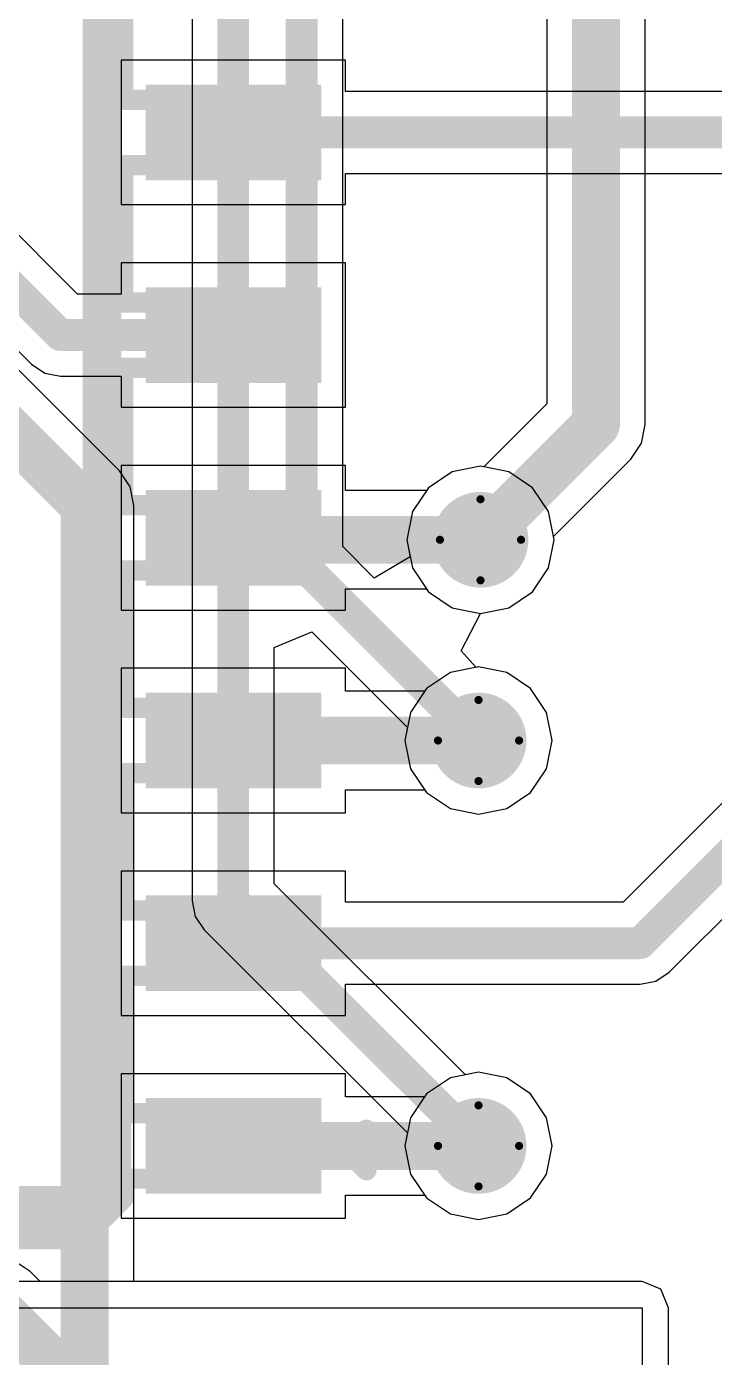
# Model space of a CAD drawing. Header units: millimetres. Extents: x -16 to 330, y -45 to 150.
# Drawn here: x 83.1 to 87.41, y 20.24 to 28.58 of the extents above; entities that cross this region are included whole.
import ezdxf

# ---------------------------------------------------------------- set-up
doc = ezdxf.new("R2010")
doc.units = ezdxf.units.MM
for name, color, linetype in [('BottomLayer', 5, 'Continuous'), ('BottomSolder', 6, 'Continuous'), ('DrillDrawing', 1, 'Continuous'), ('Mechanical13', 56, 'Continuous'), ('MidLayer1', 16, 'Continuous'), ('MidLayer2', 76, 'Continuous'), ('TopLayer', 1, 'Continuous'), ('TopOverlay', 2, 'Continuous'), ('TopPaste', 8, 'Continuous'), ('TopSolder', 216, 'Continuous'), ('ViaHoleLayer', 16, 'Continuous')]:
    doc.layers.add(name, color=color, linetype=linetype)

# ---------------------------------------------------------------- blocks, each defined once
blk = doc.blocks.new('SOP_16_150____67')
at = {"layer": 'TopLayer'}
for points in [[(-3.425, 4.745), (-2.325, 4.745), (-2.325, 4.145), (-3.425, 4.145)], [(-3.425, 3.475), (-2.325, 3.475), (-2.325, 2.875), (-3.425, 2.875)], [(-3.425, 2.205), (-2.325, 2.205), (-2.325, 1.605), (-3.425, 1.605)], [(-3.425, 0.935), (-2.325, 0.935), (-2.325, 0.335), (-3.425, 0.335)], [(-3.425, -0.335), (-2.325, -0.335), (-2.325, -0.935), (-3.425, -0.935)], [(-3.425, -1.605), (-2.325, -1.605), (-2.325, -2.205), (-3.425, -2.205)]]:
    blk.add_hatch(color=1, dxfattribs=at).paths.add_polyline_path(points)
at = {"layer": 'TopOverlay'}
blk.add_hatch(color=2, dxfattribs=at).paths.add_polyline_path([(-2.2352, 4.064), (-1.9558, 4.064), (-1.9558, 4.7244), (-2.2352, 4.7244)])
at = {"layer": 'TopPaste'}
for points in [[(-3.425, 4.745), (-2.325, 4.745), (-2.325, 4.145), (-3.425, 4.145)], [(-3.425, 3.475), (-2.325, 3.475), (-2.325, 2.875), (-3.425, 2.875)], [(-3.425, 2.205), (-2.325, 2.205), (-2.325, 1.605), (-3.425, 1.605)], [(-3.425, 0.935), (-2.325, 0.935), (-2.325, 0.335), (-3.425, 0.335)], [(-3.425, -0.335), (-2.325, -0.335), (-2.325, -0.935), (-3.425, -0.935)], [(-3.425, -1.605), (-2.325, -1.605), (-2.325, -2.205), (-3.425, -2.205)]]:
    blk.add_hatch(color=8, dxfattribs=at).paths.add_polyline_path(points)
at = {"layer": 'TopSolder'}
for points in [[(-3.425, 4.745), (-2.325, 4.745), (-2.325, 4.145), (-3.425, 4.145)], [(-3.425, 3.475), (-2.325, 3.475), (-2.325, 2.875), (-3.425, 2.875)], [(-3.425, 2.205), (-2.325, 2.205), (-2.325, 1.605), (-3.425, 1.605)], [(-3.425, 0.935), (-2.325, 0.935), (-2.325, 0.335), (-3.425, 0.335)], [(-3.425, -0.335), (-2.325, -0.335), (-2.325, -0.935), (-3.425, -0.935)], [(-3.425, -1.605), (-2.325, -1.605), (-2.325, -2.205), (-3.425, -2.205)]]:
    blk.add_hatch(color=216, dxfattribs=at).paths.add_polyline_path(points)
at = {"layer": 'TopOverlay', "const_width": 0.127}
for points in [[(-1.905, 5.0292), (-1.905, 4.8768)], [(1.905, 5.0292), (-1.905, 5.0292)], [(-3.7084, 4.5974), (-3.7084, 4.3434)], [(-3.5814, 4.4704), (-3.7084, 4.5974)], [(-3.5814, 4.4704), (-3.7084, 4.3434)]]:
    blk.add_lwpolyline(points, dxfattribs=at)
at = {"layer": 'TopOverlay', "const_width": 0.0635}
for points in [[(-1.9367, 5.0292, 1), (-1.8733, 5.0292, 1)], [(-1.9367, 5.0292, 1), (-1.8733, 5.0292, 1)], [(-1.9367, 4.8768, 1), (-1.8733, 4.8768, 1)], [(-3.7401, 4.5974, 1), (-3.6766, 4.5974, 1)], [(-3.7401, 4.5974, 1), (-3.6766, 4.5974, 1)], [(-3.6132, 4.4704, 1), (-3.5497, 4.4704, 1)], [(-3.6132, 4.4704, 1), (-3.5497, 4.4704, 1)], [(-3.7401, 4.3434, 1), (-3.6766, 4.3434, 1)], [(-3.7401, 4.3434, 1), (-3.6766, 4.3434, 1)]]:
    blk.add_lwpolyline(points, format="xyb", close=True, dxfattribs=at)

msp = doc.modelspace()

# ---------------------------------------------------------------- hatches: boundary and pattern name
at = {"layer": 'BottomLayer'}
h = msp.add_hatch(color=5, dxfattribs=at)
edge = h.paths.add_edge_path()
edge.add_arc((85.9435, 25.3615), 0.3, 0, 360)
h = msp.add_hatch(color=5, dxfattribs=at)
edge = h.paths.add_edge_path()
edge.add_arc((85.9312, 24.1038), 0.3, 0, 360)
h = msp.add_hatch(color=5, dxfattribs=at)
edge = h.paths.add_edge_path()
edge.add_arc((85.9312, 21.5638), 0.3, 0, 360)
at = {"layer": 'BottomSolder'}
h = msp.add_hatch(color=6, dxfattribs=at)
edge = h.paths.add_edge_path()
edge.add_arc((85.9435, 25.3615), 0.15, 0, 360)
h = msp.add_hatch(color=6, dxfattribs=at)
edge = h.paths.add_edge_path()
edge.add_arc((85.9312, 24.1038), 0.15, 0, 360)
h = msp.add_hatch(color=6, dxfattribs=at)
edge = h.paths.add_edge_path()
edge.add_arc((85.9312, 21.5638), 0.15, 0, 360)
at = {"layer": 'MidLayer1'}
h = msp.add_hatch(color=16, dxfattribs=at)
edge = h.paths.add_edge_path()
edge.add_arc((85.9435, 25.3615), 0.3, 0, 360)
h = msp.add_hatch(color=16, dxfattribs=at)
edge = h.paths.add_edge_path()
edge.add_arc((85.9312, 24.1038), 0.3, 0, 360)
h = msp.add_hatch(color=16, dxfattribs=at)
edge = h.paths.add_edge_path()
edge.add_arc((85.9312, 21.5638), 0.3, 0, 360)
at = {"layer": 'MidLayer2'}
h = msp.add_hatch(color=76, dxfattribs=at)
edge = h.paths.add_edge_path()
edge.add_arc((85.9435, 25.3615), 0.3, 0, 360)
h = msp.add_hatch(color=76, dxfattribs=at)
edge = h.paths.add_edge_path()
edge.add_arc((85.9312, 24.1038), 0.3, 0, 360)
h = msp.add_hatch(color=76, dxfattribs=at)
edge = h.paths.add_edge_path()
edge.add_arc((85.9312, 21.5638), 0.3, 0, 360)
at = {"layer": 'TopLayer'}
h = msp.add_hatch(color=1, dxfattribs=at)
edge = h.paths.add_edge_path()
edge.add_arc((85.9435, 25.3615), 0.3, 0, 360)
h = msp.add_hatch(color=1, dxfattribs=at)
edge = h.paths.add_edge_path()
edge.add_arc((85.9312, 24.1038), 0.3, 0, 360)
h = msp.add_hatch(color=1, dxfattribs=at)
edge = h.paths.add_edge_path()
edge.add_arc((85.9312, 21.5638), 0.3, 0, 360)
at = {"layer": 'TopSolder'}
h = msp.add_hatch(color=216, dxfattribs=at)
edge = h.paths.add_edge_path()
edge.add_arc((85.9435, 25.3615), 0.15, 0, 360)
h = msp.add_hatch(color=216, dxfattribs=at)
edge = h.paths.add_edge_path()
edge.add_arc((85.9312, 24.1038), 0.15, 0, 360)
h = msp.add_hatch(color=216, dxfattribs=at)
edge = h.paths.add_edge_path()
edge.add_arc((85.9312, 21.5638), 0.15, 0, 360)
at = {"layer": 'ViaHoleLayer'}
h = msp.add_hatch(color=16, dxfattribs=at)
edge = h.paths.add_edge_path()
edge.add_arc((85.9435, 25.3615), 0.15, 0, 360)
h = msp.add_hatch(color=16, dxfattribs=at)
edge = h.paths.add_edge_path()
edge.add_arc((85.9312, 24.1038), 0.15, 0, 360)
h = msp.add_hatch(color=16, dxfattribs=at)
edge = h.paths.add_edge_path()
edge.add_arc((85.9312, 21.5638), 0.15, 0, 360)

# ---------------------------------------------------------------- linework, layer by layer
at = {"layer": 'BottomLayer'}
for p, q in [((84.1375, 36.4936), (84.1375, 23.1002)), ((86.975, 26.0847), (86.975, 32.3885)), ((86.3584, 32.3307), (86.3584, 26.2124)), ((85.0804, 25.3186), (85.0804, 32.1292)), ((83.6824, 25.7936), (81.5571, 27.919)), ((86.3584, 26.2124), (85.9646, 25.8186)), ((86.9515, 25.9667), (86.975, 26.0847)), ((86.975, 26.0847), (86.975, 26.0847)), ((86.8847, 25.8667), (86.9515, 25.9667)), ((86.4006, 25.3826), (86.8847, 25.8667)), ((86.8847, 25.8667), (86.8847, 25.8667)), ((83.7492, 25.6936), (83.6824, 25.7936)), ((83.6824, 25.7936), (83.6824, 25.7936)), ((85.767, 25.7877), (85.6174, 25.6877)), ((85.9435, 25.8228), (85.767, 25.7877)), ((85.9646, 25.8186), (85.9435, 25.8228)), ((83.7727, 25.5756), (83.7492, 25.6936)), ((85.6174, 25.6877), (85.5174, 25.538)), ((83.7727, 20.7136), (83.7727, 25.5756)), ((85.5174, 25.538), (85.4823, 25.3615)), ((85.4823, 25.3615), (85.5035, 25.2547)), ((86.3697, 25.185), (86.4048, 25.3615)), ((86.4048, 25.3615), (86.4006, 25.3826)), ((85.2778, 25.1212), (85.0804, 25.3186)), ((85.5035, 25.2547), (85.2778, 25.1212)), ((86.2697, 25.0353), (86.3697, 25.185)), ((86.12, 24.9354), (86.2697, 25.0353)), ((85.9435, 24.9002), (86.12, 24.9354)), ((85.8228, 24.6653), (85.9435, 24.9002)), ((84.6522, 24.687), (84.8868, 24.7842)), ((84.8868, 24.7842), (85.4861, 24.185)), ((84.6522, 23.2068), (84.6522, 24.687)), ((85.9159, 24.562), (85.8228, 24.6653)), ((85.9312, 24.5651), (85.9159, 24.562)), ((86.1077, 24.53), (85.9312, 24.5651)), ((86.2574, 24.43), (86.1077, 24.53)), ((86.3574, 24.2803), (86.2574, 24.43)), ((86.3925, 24.1038), (86.3574, 24.2803)), ((85.4861, 24.185), (85.47, 24.1038)), ((85.47, 24.1038), (85.5051, 23.9273)), ((86.3574, 23.9273), (86.3925, 24.1038)), ((85.5051, 23.9273), (85.6051, 23.7776)), ((86.2574, 23.7776), (86.3574, 23.9273)), ((85.6051, 23.7776), (85.7547, 23.6777)), ((86.1077, 23.6777), (86.2574, 23.7776)), ((85.7547, 23.6777), (85.9312, 23.6425)), ((85.9312, 23.6425), (86.1077, 23.6777)), ((85.85, 22.0089), (84.6522, 23.2068)), ((84.1375, 23.1002), (84.1571, 23.0017)), ((84.1571, 23.0017), (84.2129, 22.9182)), ((84.2129, 22.9182), (85.4861, 21.645)), ((85.9312, 22.0251), (85.85, 22.0089)), ((86.1077, 21.99), (85.9312, 22.0251)), ((86.2574, 21.89), (86.1077, 21.99)), ((86.3574, 21.7403), (86.2574, 21.89)), ((86.3925, 21.5638), (86.3574, 21.7403)), ((85.4861, 21.645), (85.47, 21.5638)), ((85.47, 21.5638), (85.5051, 21.3873)), ((86.3574, 21.3873), (86.3925, 21.5638)), ((85.5051, 21.3873), (85.6051, 21.2376)), ((86.2574, 21.2376), (86.3574, 21.3873)), ((85.6051, 21.2376), (85.7547, 21.1377)), ((86.1077, 21.1377), (86.2574, 21.2376)), ((85.7547, 21.1377), (85.9312, 21.1025)), ((85.9312, 21.1025), (86.1077, 21.1377)), ((86.9554, 20.7136), (83.7727, 20.7136)), ((87.0721, 20.6653), (86.9554, 20.7136)), ((87.1204, 20.5486), (87.0721, 20.6653)), ((69.9554, 20.5486), (86.9554, 20.5486)), ((86.9554, 20.5486), (86.9554, -13.2666)), ((87.1204, -13.0214), (87.1204, 20.5486))]:
    msp.add_line(p, q, dxfattribs=at)
for points, const_width in [([(84.823, 25.212), (84.823, 37.3094)], 0.2), ([(84.3948, 23.1002), (84.3948, 36.6002)], 0.2), ([(86.6667, 26.0847), (86.6667, 32.5162)], 0.3), ([(81.1, 27.94), (83.4644, 25.5756)], 0.3), ([(85.9435, 25.3615), (86.6667, 26.0847)], 0.3), ([(83.4644, 19.2354), (83.4644, 25.5756)], 0.3), ([(84.823, 25.212), (85.9312, 24.1038)], 0.2), ([(84.3948, 23.1002), (85.9312, 21.5638)], 0.2)]:
    msp.add_lwpolyline(points, dxfattribs=dict(at, const_width=const_width))
for points, const_width in [([(86.5917, 26.0847, 1), (86.7417, 26.0847, 1)], 0.15), ([(86.5917, 26.0847, 1), (86.7417, 26.0847, 1)], 0.15), ([(83.3894, 25.5756, 1), (83.5394, 25.5756, 1)], 0.15), ([(83.3894, 25.5756, 1), (83.5394, 25.5756, 1)], 0.15), ([(85.8685, 25.3615, 1), (86.0185, 25.3615, 1)], 0.15), ([(84.773, 25.212, 1), (84.873, 25.212, 1)], 0.1), ([(84.773, 25.212, 1), (84.873, 25.212, 1)], 0.1), ([(85.8812, 24.1038, 1), (85.9812, 24.1038, 1)], 0.1), ([(84.3448, 23.1002, 1), (84.4448, 23.1002, 1)], 0.1), ([(84.3448, 23.1002, 1), (84.4448, 23.1002, 1)], 0.1), ([(85.8812, 21.5638, 1), (85.9812, 21.5638, 1)], 0.1)]:
    msp.add_lwpolyline(points, format="xyb", close=True, dxfattribs=dict(at, const_width=const_width))
at = {"layer": 'DrillDrawing', "const_width": 0.0508}
for points in [[(85.6895, 25.3615), (85.9435, 25.6155)], [(85.9435, 25.6155), (86.1975, 25.3615)], [(85.6895, 25.3615), (85.9435, 25.1075)], [(85.9435, 25.1075), (86.1975, 25.3615)], [(85.6772, 24.1038), (85.9312, 24.3578)], [(85.9312, 24.3578), (86.1852, 24.1038)], [(85.6772, 24.1038), (85.9312, 23.8498)], [(85.9312, 23.8498), (86.1852, 24.1038)], [(85.6772, 21.5638), (85.9312, 21.8178)], [(85.9312, 21.8178), (86.1852, 21.5638)], [(85.6772, 21.5638), (85.9312, 21.3098)], [(85.9312, 21.3098), (86.1852, 21.5638)]]:
    msp.add_lwpolyline(points, dxfattribs=at)
at = {"layer": 'DrillDrawing', "const_width": 0.0254}
for points in [[(85.9308, 25.6155, 1), (85.9562, 25.6155, 1)], [(85.9308, 25.6155, 1), (85.9562, 25.6155, 1)], [(85.6768, 25.3615, 1), (85.7022, 25.3615, 1)], [(85.6768, 25.3615, 1), (85.7022, 25.3615, 1)], [(86.1848, 25.3615, 1), (86.2102, 25.3615, 1)], [(86.1848, 25.3615, 1), (86.2102, 25.3615, 1)], [(85.9308, 25.1075, 1), (85.9562, 25.1075, 1)], [(85.9308, 25.1075, 1), (85.9562, 25.1075, 1)], [(85.9185, 24.3578, 1), (85.9439, 24.3578, 1)], [(85.9185, 24.3578, 1), (85.9439, 24.3578, 1)], [(85.6645, 24.1038, 1), (85.6899, 24.1038, 1)], [(85.6645, 24.1038, 1), (85.6899, 24.1038, 1)], [(86.1725, 24.1038, 1), (86.1979, 24.1038, 1)], [(86.1725, 24.1038, 1), (86.1979, 24.1038, 1)], [(85.9185, 23.8498, 1), (85.9439, 23.8498, 1)], [(85.9185, 23.8498, 1), (85.9439, 23.8498, 1)], [(85.9185, 21.8178, 1), (85.9439, 21.8178, 1)], [(85.9185, 21.8178, 1), (85.9439, 21.8178, 1)], [(85.6645, 21.5638, 1), (85.6899, 21.5638, 1)], [(85.6645, 21.5638, 1), (85.6899, 21.5638, 1)], [(86.1725, 21.5638, 1), (86.1979, 21.5638, 1)], [(86.1725, 21.5638, 1), (86.1979, 21.5638, 1)], [(85.9185, 21.3098, 1), (85.9439, 21.3098, 1)], [(85.9185, 21.3098, 1), (85.9439, 21.3098, 1)]]:
    msp.add_lwpolyline(points, format="xyb", close=True, dxfattribs=at)
at = {"layer": 'Mechanical13', "const_width": 0.127}
for points in [[(83.6312, 21.2713), (83.6312, 30.7463)], [(83.5164, 21.3287), (83.5164, 30.6889)], [(83.7062, 28.1188), (83.7062, 28.9788)], [(83.6312, 28.1188), (83.9562, 28.1188)], [(83.9562, 28.1188), (84.2562, 28.1188)], [(83.9562, 27.7088), (83.9562, 28.1188)], [(84.2562, 28.1188), (84.3562, 28.1188)], [(84.2562, 27.7088), (84.2562, 28.1188)], [(84.3562, 28.1188), (84.7562, 28.1188)], [(84.3562, 27.7088), (84.3562, 28.1188)], [(84.7562, 27.7088), (84.7562, 28.1188)], [(83.6312, 27.7088), (83.9562, 27.7088)], [(83.7062, 26.8488), (83.7062, 27.7088)], [(83.9562, 27.7088), (84.2562, 27.7088)], [(84.2562, 27.7088), (84.3562, 27.7088)], [(84.3562, 27.7088), (84.7562, 27.7088)], [(83.6312, 26.8488), (83.9562, 26.8488)], [(83.9562, 26.8488), (84.2562, 26.8488)], [(83.9562, 26.4388), (83.9562, 26.8488)], [(84.2562, 26.8488), (84.3562, 26.8488)], [(84.2562, 26.4388), (84.2562, 26.8488)], [(84.3562, 26.8488), (84.7562, 26.8488)], [(84.3562, 26.4388), (84.3562, 26.8488)], [(84.7562, 26.4388), (84.7562, 26.8488)], [(83.6312, 26.4388), (83.9562, 26.4388)], [(83.7062, 25.5788), (83.7062, 26.4388)], [(83.9562, 26.4388), (84.2562, 26.4388)], [(84.2562, 26.4388), (84.3562, 26.4388)], [(84.3562, 26.4388), (84.7562, 26.4388)], [(83.6312, 25.5788), (83.9562, 25.5788)], [(83.9562, 25.5788), (84.2562, 25.5788)], [(83.9562, 25.1688), (83.9562, 25.5788)], [(84.2562, 25.5788), (84.3562, 25.5788)], [(84.2562, 25.1688), (84.2562, 25.5788)], [(84.3562, 25.5788), (84.7562, 25.5788)], [(84.3562, 25.1688), (84.3562, 25.5788)], [(84.7562, 25.1688), (84.7562, 25.5788)], [(83.6312, 25.1688), (83.9562, 25.1688)], [(83.7062, 24.3088), (83.7062, 25.1688)], [(83.9562, 25.1688), (84.2562, 25.1688)], [(84.2562, 25.1688), (84.3562, 25.1688)], [(84.3562, 25.1688), (84.7562, 25.1688)], [(83.6312, 24.3088), (83.9562, 24.3088)], [(83.9562, 24.3088), (84.2562, 24.3088)], [(83.9562, 23.8988), (83.9562, 24.3088)], [(84.2562, 24.3088), (84.3562, 24.3088)], [(84.2562, 23.8988), (84.2562, 24.3088)], [(84.3562, 24.3088), (84.7562, 24.3088)], [(84.3562, 23.8988), (84.3562, 24.3088)], [(84.7562, 23.8988), (84.7562, 24.3088)], [(83.6312, 23.8988), (83.9562, 23.8988)], [(83.7062, 23.0388), (83.7062, 23.8988)], [(83.9562, 23.8988), (84.2562, 23.8988)], [(84.2562, 23.8988), (84.3562, 23.8988)], [(84.3562, 23.8988), (84.7562, 23.8988)], [(83.6312, 23.0388), (83.9562, 23.0388)], [(83.9562, 23.0388), (84.2562, 23.0388)], [(83.9562, 22.6288), (83.9562, 23.0388)], [(84.2562, 23.0388), (84.3562, 23.0388)], [(84.2562, 22.6288), (84.2562, 23.0388)], [(84.3562, 23.0388), (84.7562, 23.0388)], [(84.3562, 22.6288), (84.3562, 23.0388)], [(84.7562, 22.6288), (84.7562, 23.0388)], [(83.6312, 22.6288), (83.9562, 22.6288)], [(83.7062, 21.7688), (83.7062, 22.6288)], [(83.9562, 22.6288), (84.2562, 22.6288)], [(84.2562, 22.6288), (84.3562, 22.6288)], [(84.3562, 22.6288), (84.7562, 22.6288)], [(83.6312, 21.7688), (83.9562, 21.7688)], [(83.9562, 21.7688), (84.2562, 21.7688)], [(83.9562, 21.3588), (83.9562, 21.7688)], [(84.2562, 21.7688), (84.3562, 21.7688)], [(84.2562, 21.3588), (84.2562, 21.7688)], [(84.3562, 21.7688), (84.7562, 21.7688)], [(84.3562, 21.3588), (84.3562, 21.7688)], [(84.7562, 21.3588), (84.7562, 21.7688)], [(83.4363, 21.2486), (83.5164, 21.3287)], [(83.5164, 21.3287), (83.7062, 21.2338)], [(83.6312, 21.3588), (83.9562, 21.3588)], [(83.7062, 21.2338), (83.7062, 21.3588)], [(83.9562, 21.3588), (84.2562, 21.3588)], [(84.2562, 21.3588), (84.3562, 21.3588)], [(84.3562, 21.3588), (84.7562, 21.3588)], [(80.0762, 21.2486), (83.4363, 21.2486)], [(83.4363, 21.2486), (83.5312, 21.0588)], [(83.4937, 21.1338), (83.6312, 21.2713)], [(83.5312, 21.0588), (83.7062, 21.2338)], [(80.0187, 21.1338), (83.4937, 21.1338)], [(79.9812, 21.0588), (83.5312, 21.0588)]]:
    msp.add_lwpolyline(points, dxfattribs=at)
at = {"layer": 'Mechanical13', "const_width": 0.0635}
for points in [[(83.5995, 28.1188, 1), (83.663, 28.1188, 1)], [(83.6745, 28.1188, 1), (83.738, 28.1188, 1)], [(83.9245, 28.1188, 1), (83.988, 28.1188, 1)], [(83.9245, 28.1188, 1), (83.988, 28.1188, 1)], [(83.9245, 28.1188, 1), (83.988, 28.1188, 1)], [(84.2245, 28.1188, 1), (84.288, 28.1188, 1)], [(84.2245, 28.1188, 1), (84.288, 28.1188, 1)], [(84.2245, 28.1188, 1), (84.288, 28.1188, 1)], [(84.3245, 28.1188, 1), (84.388, 28.1188, 1)], [(84.3245, 28.1188, 1), (84.388, 28.1188, 1)], [(84.3245, 28.1188, 1), (84.388, 28.1188, 1)], [(84.7245, 28.1188, 1), (84.788, 28.1188, 1)], [(84.7245, 28.1188, 1), (84.788, 28.1188, 1)], [(83.5995, 27.7088, 1), (83.663, 27.7088, 1)], [(83.6745, 27.7088, 1), (83.738, 27.7088, 1)], [(83.9245, 27.7088, 1), (83.988, 27.7088, 1)], [(83.9245, 27.7088, 1), (83.988, 27.7088, 1)], [(83.9245, 27.7088, 1), (83.988, 27.7088, 1)], [(84.2245, 27.7088, 1), (84.288, 27.7088, 1)], [(84.2245, 27.7088, 1), (84.288, 27.7088, 1)], [(84.2245, 27.7088, 1), (84.288, 27.7088, 1)], [(84.3245, 27.7088, 1), (84.388, 27.7088, 1)], [(84.3245, 27.7088, 1), (84.388, 27.7088, 1)], [(84.3245, 27.7088, 1), (84.388, 27.7088, 1)], [(84.7245, 27.7088, 1), (84.788, 27.7088, 1)], [(84.7245, 27.7088, 1), (84.788, 27.7088, 1)], [(83.5995, 26.8488, 1), (83.663, 26.8488, 1)], [(83.6745, 26.8488, 1), (83.738, 26.8488, 1)], [(83.9245, 26.8488, 1), (83.988, 26.8488, 1)], [(83.9245, 26.8488, 1), (83.988, 26.8488, 1)], [(83.9245, 26.8488, 1), (83.988, 26.8488, 1)], [(84.2245, 26.8488, 1), (84.288, 26.8488, 1)], [(84.2245, 26.8488, 1), (84.288, 26.8488, 1)], [(84.2245, 26.8488, 1), (84.288, 26.8488, 1)], [(84.3245, 26.8488, 1), (84.388, 26.8488, 1)], [(84.3245, 26.8488, 1), (84.388, 26.8488, 1)], [(84.3245, 26.8488, 1), (84.388, 26.8488, 1)], [(84.7245, 26.8488, 1), (84.788, 26.8488, 1)], [(84.7245, 26.8488, 1), (84.788, 26.8488, 1)], [(83.5995, 26.4388, 1), (83.663, 26.4388, 1)], [(83.6745, 26.4388, 1), (83.738, 26.4388, 1)], [(83.9245, 26.4388, 1), (83.988, 26.4388, 1)], [(83.9245, 26.4388, 1), (83.988, 26.4388, 1)], [(83.9245, 26.4388, 1), (83.988, 26.4388, 1)], [(84.2245, 26.4388, 1), (84.288, 26.4388, 1)], [(84.2245, 26.4388, 1), (84.288, 26.4388, 1)], [(84.2245, 26.4388, 1), (84.288, 26.4388, 1)], [(84.3245, 26.4388, 1), (84.388, 26.4388, 1)], [(84.3245, 26.4388, 1), (84.388, 26.4388, 1)], [(84.3245, 26.4388, 1), (84.388, 26.4388, 1)], [(84.7245, 26.4388, 1), (84.788, 26.4388, 1)], [(84.7245, 26.4388, 1), (84.788, 26.4388, 1)], [(83.5995, 25.5788, 1), (83.663, 25.5788, 1)], [(83.6745, 25.5788, 1), (83.738, 25.5788, 1)], [(83.9245, 25.5788, 1), (83.988, 25.5788, 1)], [(83.9245, 25.5788, 1), (83.988, 25.5788, 1)], [(83.9245, 25.5788, 1), (83.988, 25.5788, 1)], [(84.2245, 25.5788, 1), (84.288, 25.5788, 1)], [(84.2245, 25.5788, 1), (84.288, 25.5788, 1)], [(84.2245, 25.5788, 1), (84.288, 25.5788, 1)], [(84.3245, 25.5788, 1), (84.388, 25.5788, 1)], [(84.3245, 25.5788, 1), (84.388, 25.5788, 1)], [(84.3245, 25.5788, 1), (84.388, 25.5788, 1)], [(84.7245, 25.5788, 1), (84.788, 25.5788, 1)], [(84.7245, 25.5788, 1), (84.788, 25.5788, 1)], [(83.5995, 25.1688, 1), (83.663, 25.1688, 1)], [(83.6745, 25.1688, 1), (83.738, 25.1688, 1)], [(83.9245, 25.1688, 1), (83.988, 25.1688, 1)], [(83.9245, 25.1688, 1), (83.988, 25.1688, 1)], [(83.9245, 25.1688, 1), (83.988, 25.1688, 1)], [(84.2245, 25.1688, 1), (84.288, 25.1688, 1)], [(84.2245, 25.1688, 1), (84.288, 25.1688, 1)], [(84.2245, 25.1688, 1), (84.288, 25.1688, 1)], [(84.3245, 25.1688, 1), (84.388, 25.1688, 1)], [(84.3245, 25.1688, 1), (84.388, 25.1688, 1)], [(84.3245, 25.1688, 1), (84.388, 25.1688, 1)], [(84.7245, 25.1688, 1), (84.788, 25.1688, 1)], [(84.7245, 25.1688, 1), (84.788, 25.1688, 1)], [(83.5995, 24.3088, 1), (83.663, 24.3088, 1)], [(83.6745, 24.3088, 1), (83.738, 24.3088, 1)], [(83.9245, 24.3088, 1), (83.988, 24.3088, 1)], [(83.9245, 24.3088, 1), (83.988, 24.3088, 1)], [(83.9245, 24.3088, 1), (83.988, 24.3088, 1)], [(84.2245, 24.3088, 1), (84.288, 24.3088, 1)], [(84.2245, 24.3088, 1), (84.288, 24.3088, 1)], [(84.2245, 24.3088, 1), (84.288, 24.3088, 1)], [(84.3245, 24.3088, 1), (84.388, 24.3088, 1)], [(84.3245, 24.3088, 1), (84.388, 24.3088, 1)], [(84.3245, 24.3088, 1), (84.388, 24.3088, 1)], [(84.7245, 24.3088, 1), (84.788, 24.3088, 1)], [(84.7245, 24.3088, 1), (84.788, 24.3088, 1)], [(83.5995, 23.8988, 1), (83.663, 23.8988, 1)], [(83.6745, 23.8988, 1), (83.738, 23.8988, 1)], [(83.9245, 23.8988, 1), (83.988, 23.8988, 1)], [(83.9245, 23.8988, 1), (83.988, 23.8988, 1)], [(83.9245, 23.8988, 1), (83.988, 23.8988, 1)], [(84.2245, 23.8988, 1), (84.288, 23.8988, 1)], [(84.2245, 23.8988, 1), (84.288, 23.8988, 1)], [(84.2245, 23.8988, 1), (84.288, 23.8988, 1)], [(84.3245, 23.8988, 1), (84.388, 23.8988, 1)], [(84.3245, 23.8988, 1), (84.388, 23.8988, 1)], [(84.3245, 23.8988, 1), (84.388, 23.8988, 1)], [(84.7245, 23.8988, 1), (84.788, 23.8988, 1)], [(84.7245, 23.8988, 1), (84.788, 23.8988, 1)], [(83.5995, 23.0388, 1), (83.663, 23.0388, 1)], [(83.6745, 23.0388, 1), (83.738, 23.0388, 1)], [(83.9245, 23.0388, 1), (83.988, 23.0388, 1)], [(83.9245, 23.0388, 1), (83.988, 23.0388, 1)], [(83.9245, 23.0388, 1), (83.988, 23.0388, 1)], [(84.2245, 23.0388, 1), (84.288, 23.0388, 1)], [(84.2245, 23.0388, 1), (84.288, 23.0388, 1)], [(84.2245, 23.0388, 1), (84.288, 23.0388, 1)], [(84.3245, 23.0388, 1), (84.388, 23.0388, 1)], [(84.3245, 23.0388, 1), (84.388, 23.0388, 1)], [(84.3245, 23.0388, 1), (84.388, 23.0388, 1)], [(84.7245, 23.0388, 1), (84.788, 23.0388, 1)], [(84.7245, 23.0388, 1), (84.788, 23.0388, 1)], [(83.5995, 22.6288, 1), (83.663, 22.6288, 1)], [(83.6745, 22.6288, 1), (83.738, 22.6288, 1)], [(83.9245, 22.6288, 1), (83.988, 22.6288, 1)], [(83.9245, 22.6288, 1), (83.988, 22.6288, 1)], [(83.9245, 22.6288, 1), (83.988, 22.6288, 1)], [(84.2245, 22.6288, 1), (84.288, 22.6288, 1)], [(84.2245, 22.6288, 1), (84.288, 22.6288, 1)], [(84.2245, 22.6288, 1), (84.288, 22.6288, 1)], [(84.3245, 22.6288, 1), (84.388, 22.6288, 1)], [(84.3245, 22.6288, 1), (84.388, 22.6288, 1)], [(84.3245, 22.6288, 1), (84.388, 22.6288, 1)], [(84.7245, 22.6288, 1), (84.788, 22.6288, 1)], [(84.7245, 22.6288, 1), (84.788, 22.6288, 1)], [(83.5995, 21.7688, 1), (83.663, 21.7688, 1)], [(83.6745, 21.7688, 1), (83.738, 21.7688, 1)], [(83.9245, 21.7688, 1), (83.988, 21.7688, 1)], [(83.9245, 21.7688, 1), (83.988, 21.7688, 1)], [(83.9245, 21.7688, 1), (83.988, 21.7688, 1)], [(84.2245, 21.7688, 1), (84.288, 21.7688, 1)], [(84.2245, 21.7688, 1), (84.288, 21.7688, 1)], [(84.2245, 21.7688, 1), (84.288, 21.7688, 1)], [(84.3245, 21.7688, 1), (84.388, 21.7688, 1)], [(84.3245, 21.7688, 1), (84.388, 21.7688, 1)], [(84.3245, 21.7688, 1), (84.388, 21.7688, 1)], [(84.7245, 21.7688, 1), (84.788, 21.7688, 1)], [(84.7245, 21.7688, 1), (84.788, 21.7688, 1)], [(83.4847, 21.3287, 1), (83.5482, 21.3287, 1)], [(83.4847, 21.3287, 1), (83.5482, 21.3287, 1)], [(83.4847, 21.3287, 1), (83.5482, 21.3287, 1)], [(83.5995, 21.3588, 1), (83.663, 21.3588, 1)], [(83.6745, 21.3588, 1), (83.738, 21.3588, 1)], [(83.9245, 21.3588, 1), (83.988, 21.3588, 1)], [(83.9245, 21.3588, 1), (83.988, 21.3588, 1)], [(83.9245, 21.3588, 1), (83.988, 21.3588, 1)], [(84.2245, 21.3588, 1), (84.288, 21.3588, 1)], [(84.2245, 21.3588, 1), (84.288, 21.3588, 1)], [(84.2245, 21.3588, 1), (84.288, 21.3588, 1)], [(84.3245, 21.3588, 1), (84.388, 21.3588, 1)], [(84.3245, 21.3588, 1), (84.388, 21.3588, 1)], [(84.3245, 21.3588, 1), (84.388, 21.3588, 1)], [(84.7245, 21.3588, 1), (84.788, 21.3588, 1)], [(84.7245, 21.3588, 1), (84.788, 21.3588, 1)], [(83.4046, 21.2486, 1), (83.4681, 21.2486, 1)], [(83.4046, 21.2486, 1), (83.4681, 21.2486, 1)], [(83.4046, 21.2486, 1), (83.4681, 21.2486, 1)], [(83.5995, 21.2713, 1), (83.663, 21.2713, 1)], [(83.5995, 21.2713, 1), (83.663, 21.2713, 1)], [(83.6745, 21.2338, 1), (83.738, 21.2338, 1)], [(83.6745, 21.2338, 1), (83.738, 21.2338, 1)], [(83.6745, 21.2338, 1), (83.738, 21.2338, 1)], [(83.462, 21.1338, 1), (83.5255, 21.1338, 1)], [(83.462, 21.1338, 1), (83.5255, 21.1338, 1)], [(83.4995, 21.0588, 1), (83.563, 21.0588, 1)], [(83.4995, 21.0588, 1), (83.563, 21.0588, 1)], [(83.4995, 21.0588, 1), (83.563, 21.0588, 1)]]:
    msp.add_lwpolyline(points, format="xyb", close=True, dxfattribs=at)
at = {"layer": 'MidLayer1'}
for p, q in [((85.767, 25.7877), (85.6174, 25.6877)), ((85.9435, 25.8228), (85.767, 25.7877)), ((86.12, 25.7877), (85.9435, 25.8228)), ((86.2697, 25.6877), (86.12, 25.7877)), ((85.6174, 25.6877), (85.5174, 25.538)), ((86.3697, 25.538), (86.2697, 25.6877)), ((85.5174, 25.538), (85.4823, 25.3615)), ((86.4048, 25.3615), (86.3697, 25.538)), ((85.4823, 25.3615), (85.5174, 25.185)), ((86.3697, 25.185), (86.4048, 25.3615)), ((85.5174, 25.185), (85.6174, 25.0353)), ((86.2697, 25.0353), (86.3697, 25.185)), ((85.6174, 25.0353), (85.767, 24.9354)), ((86.12, 24.9354), (86.2697, 25.0353)), ((85.767, 24.9354), (85.9435, 24.9002)), ((85.9435, 24.9002), (86.12, 24.9354)), ((85.7547, 24.53), (85.6051, 24.43)), ((85.9312, 24.5651), (85.7547, 24.53)), ((86.1077, 24.53), (85.9312, 24.5651)), ((86.2574, 24.43), (86.1077, 24.53)), ((85.6051, 24.43), (85.5051, 24.2803)), ((86.3574, 24.2803), (86.2574, 24.43)), ((85.5051, 24.2803), (85.47, 24.1038)), ((86.3925, 24.1038), (86.3574, 24.2803)), ((85.47, 24.1038), (85.5051, 23.9273)), ((86.3574, 23.9273), (86.3925, 24.1038)), ((85.5051, 23.9273), (85.6051, 23.7776)), ((86.2574, 23.7776), (86.3574, 23.9273)), ((85.6051, 23.7776), (85.7547, 23.6777)), ((86.1077, 23.6777), (86.2574, 23.7776)), ((85.7547, 23.6777), (85.9312, 23.6425)), ((85.9312, 23.6425), (86.1077, 23.6777)), ((85.9312, 22.0251), (85.7547, 21.99)), ((86.1077, 21.99), (85.9312, 22.0251)), ((85.7547, 21.99), (85.6051, 21.89)), ((86.2574, 21.89), (86.1077, 21.99)), ((85.6051, 21.89), (85.5051, 21.7403)), ((86.3574, 21.7403), (86.2574, 21.89)), ((85.5051, 21.7403), (85.47, 21.5638)), ((86.3925, 21.5638), (86.3574, 21.7403)), ((85.47, 21.5638), (85.5051, 21.3873)), ((86.3574, 21.3873), (86.3925, 21.5638)), ((85.5051, 21.3873), (85.6051, 21.2376)), ((86.2574, 21.2376), (86.3574, 21.3873)), ((85.6051, 21.2376), (85.7547, 21.1377)), ((86.1077, 21.1377), (86.2574, 21.2376)), ((85.7547, 21.1377), (85.9312, 21.1025)), ((85.9312, 21.1025), (86.1077, 21.1377)), ((86.9554, 20.7136), (70.1204, 20.7136)), ((87.0721, 20.6653), (86.9554, 20.7136)), ((87.1204, 20.5486), (87.0721, 20.6653)), ((69.9554, 20.5486), (86.9554, 20.5486)), ((86.9554, 20.5486), (86.9554, -13.2666)), ((87.1204, -12.0945), (87.1204, 20.5486))]:
    msp.add_line(p, q, dxfattribs=at)
at = {"layer": 'MidLayer2'}
for p, q in [((85.767, 25.7877), (85.6174, 25.6877)), ((85.9435, 25.8228), (85.767, 25.7877)), ((86.12, 25.7877), (85.9435, 25.8228)), ((86.2697, 25.6877), (86.12, 25.7877)), ((85.6174, 25.6877), (85.5174, 25.538)), ((86.3697, 25.538), (86.2697, 25.6877)), ((85.5174, 25.538), (85.4823, 25.3615)), ((86.4048, 25.3615), (86.3697, 25.538)), ((85.4823, 25.3615), (85.5174, 25.185)), ((86.3697, 25.185), (86.4048, 25.3615)), ((85.5174, 25.185), (85.6174, 25.0353)), ((86.2697, 25.0353), (86.3697, 25.185)), ((85.6174, 25.0353), (85.767, 24.9354)), ((86.12, 24.9354), (86.2697, 25.0353)), ((85.767, 24.9354), (85.9435, 24.9002)), ((85.9435, 24.9002), (86.12, 24.9354)), ((85.7547, 24.53), (85.6051, 24.43)), ((85.9312, 24.5651), (85.7547, 24.53)), ((86.1077, 24.53), (85.9312, 24.5651)), ((86.2574, 24.43), (86.1077, 24.53)), ((85.6051, 24.43), (85.5051, 24.2803)), ((86.3574, 24.2803), (86.2574, 24.43)), ((85.5051, 24.2803), (85.47, 24.1038)), ((86.3925, 24.1038), (86.3574, 24.2803)), ((85.47, 24.1038), (85.5051, 23.9273)), ((86.3574, 23.9273), (86.3925, 24.1038)), ((85.5051, 23.9273), (85.6051, 23.7776)), ((86.2574, 23.7776), (86.3574, 23.9273)), ((85.6051, 23.7776), (85.7547, 23.6777)), ((86.1077, 23.6777), (86.2574, 23.7776)), ((85.7547, 23.6777), (85.9312, 23.6425)), ((85.9312, 23.6425), (86.1077, 23.6777)), ((85.9312, 22.0251), (85.7547, 21.99)), ((86.1077, 21.99), (85.9312, 22.0251)), ((85.7547, 21.99), (85.6051, 21.89)), ((86.2574, 21.89), (86.1077, 21.99)), ((85.6051, 21.89), (85.5051, 21.7403)), ((86.3574, 21.7403), (86.2574, 21.89)), ((85.5051, 21.7403), (85.47, 21.5638)), ((86.3925, 21.5638), (86.3574, 21.7403)), ((85.47, 21.5638), (85.5051, 21.3873)), ((86.3574, 21.3873), (86.3925, 21.5638)), ((85.5051, 21.3873), (85.6051, 21.2376)), ((86.2574, 21.2376), (86.3574, 21.3873)), ((85.6051, 21.2376), (85.7547, 21.1377)), ((86.1077, 21.1377), (86.2574, 21.2376)), ((85.7547, 21.1377), (85.9312, 21.1025)), ((85.9312, 21.1025), (86.1077, 21.1377)), ((86.9554, 20.7136), (70.1204, 20.7136)), ((87.0721, 20.6653), (86.9554, 20.7136)), ((87.1204, 20.5486), (87.0721, 20.6653)), ((69.9554, 20.5486), (86.9554, 20.5486)), ((86.9554, 20.5486), (86.9554, -13.2666)), ((87.1204, -13.0302), (87.1204, 20.5486))]:
    msp.add_line(p, q, dxfattribs=at)
at = {"layer": 'TopLayer'}
for p, q in [((94.8402, 31.0946), (86.8368, 23.0912)), ((87.1254, 22.6518), (94.9888, 30.5153)), ((83.4194, 26.9012), (81.7405, 28.58)), ((85.0986, 28.3662), (83.6938, 28.3662)), ((83.6938, 28.3662), (83.6938, 27.4614)), ((85.0986, 28.1712), (85.0986, 28.3662)), ((88.1577, 28.1712), (85.0986, 28.1712)), ((81.7924, 27.8002), (83.1308, 26.4618)), ((85.0986, 27.4614), (85.0986, 27.6565)), ((85.0986, 27.6565), (88.2643, 27.6565)), ((83.6938, 27.4614), (85.0986, 27.4614)), ((85.0986, 27.0962), (83.6938, 27.0962)), ((83.6938, 27.0962), (83.6938, 26.9012)), ((85.0986, 26.1914), (85.0986, 27.0962)), ((83.6938, 26.9012), (83.4194, 26.9012)), ((83.1308, 26.4618), (83.2143, 26.4061)), ((83.2143, 26.4061), (83.3128, 26.3865)), ((83.3128, 26.3865), (83.6938, 26.3865)), ((83.6938, 26.3865), (83.6938, 26.1914)), ((83.6938, 26.1914), (85.0986, 26.1914)), ((85.0986, 25.8262), (83.6938, 25.8262)), ((83.6938, 25.8262), (83.6938, 24.9214)), ((85.0986, 25.6698), (85.0986, 25.8262)), ((85.767, 25.7877), (85.6174, 25.6877)), ((85.9435, 25.8228), (85.767, 25.7877)), ((86.12, 25.7877), (85.9435, 25.8228)), ((86.2697, 25.6877), (86.12, 25.7877)), ((85.6174, 25.6877), (85.6054, 25.6698)), ((86.3697, 25.538), (86.2697, 25.6877)), ((85.6054, 25.6698), (85.0986, 25.6698)), ((86.4048, 25.3615), (86.3697, 25.538)), ((86.3697, 25.185), (86.4048, 25.3615)), ((86.2697, 25.0353), (86.3697, 25.185)), ((85.0986, 24.9214), (85.0986, 25.0532)), ((85.0986, 25.0532), (85.6054, 25.0532)), ((85.6054, 25.0532), (85.6174, 25.0353)), ((85.6174, 25.0353), (85.767, 24.9354)), ((86.12, 24.9354), (86.2697, 25.0353)), ((85.767, 24.9354), (85.9435, 24.9002)), ((85.9435, 24.9002), (86.12, 24.9354)), ((83.6938, 24.9214), (85.0986, 24.9214)), ((85.0986, 24.5562), (83.6938, 24.5562)), ((83.6938, 24.5562), (83.6938, 23.6514)), ((85.0986, 24.4121), (85.0986, 24.5562)), ((85.7547, 24.53), (85.6051, 24.43)), ((85.9312, 24.5651), (85.7547, 24.53)), ((86.1077, 24.53), (85.9312, 24.5651)), ((86.2574, 24.43), (86.1077, 24.53)), ((85.6051, 24.43), (85.5931, 24.4121)), ((86.3574, 24.2803), (86.2574, 24.43)), ((85.5931, 24.4121), (85.0986, 24.4121)), ((86.3925, 24.1038), (86.3574, 24.2803)), ((86.3574, 23.9273), (86.3925, 24.1038)), ((86.2574, 23.7776), (86.3574, 23.9273)), ((85.0986, 23.6514), (85.0986, 23.7955)), ((85.0986, 23.7955), (85.5931, 23.7955)), ((85.5931, 23.7955), (85.6051, 23.7776)), ((85.6051, 23.7776), (85.7547, 23.6777)), ((86.1077, 23.6777), (86.2574, 23.7776)), ((83.6938, 23.6514), (85.0986, 23.6514)), ((85.7547, 23.6777), (85.9312, 23.6425)), ((85.9312, 23.6425), (86.1077, 23.6777)), ((85.0986, 23.2862), (83.6938, 23.2862)), ((83.6938, 23.2862), (83.6938, 22.3814)), ((85.0986, 23.0912), (85.0986, 23.2862)), ((86.8368, 23.0912), (85.0986, 23.0912)), ((86.9434, 22.5765), (87.0419, 22.5961)), ((87.0419, 22.5961), (87.1254, 22.6518)), ((85.0986, 22.3814), (85.0986, 22.5765)), ((85.0986, 22.5765), (86.9434, 22.5765)), ((83.6938, 22.3814), (85.0986, 22.3814)), ((85.0986, 22.0162), (83.6938, 22.0162)), ((83.6938, 22.0162), (83.6938, 21.1114)), ((85.0986, 21.8721), (85.0986, 22.0162)), ((85.9312, 22.0251), (85.7547, 21.99)), ((86.1077, 21.99), (85.9312, 22.0251)), ((85.7547, 21.99), (85.6051, 21.89)), ((86.2574, 21.89), (86.1077, 21.99)), ((85.5931, 21.8721), (85.0986, 21.8721)), ((85.6051, 21.89), (85.5931, 21.8721)), ((86.3574, 21.7403), (86.2574, 21.89)), ((86.3925, 21.5638), (86.3574, 21.7403)), ((86.3574, 21.3873), (86.3925, 21.5638)), ((86.2574, 21.2376), (86.3574, 21.3873)), ((85.0986, 21.1114), (85.0986, 21.2555)), ((85.0986, 21.2555), (85.5931, 21.2555)), ((85.5931, 21.2555), (85.6051, 21.2376)), ((85.6051, 21.2376), (85.7547, 21.1377)), ((86.1077, 21.1377), (86.2574, 21.2376)), ((83.6938, 21.1114), (85.0986, 21.1114)), ((85.7547, 21.1377), (85.9312, 21.1025)), ((85.9312, 21.1025), (86.1077, 21.1377)), ((83.1224, 20.7768), (83.0224, 20.8437)), ((83.1857, 20.7136), (83.1224, 20.7768)), ((86.9554, 20.7136), (83.1857, 20.7136)), ((87.0721, 20.6653), (86.9554, 20.7136)), ((87.1204, 20.5486), (87.0721, 20.6653)), ((69.9554, 20.5486), (86.9554, 20.5486)), ((86.9554, 20.5486), (86.9554, -13.2666)), ((87.1204, 11.852), (87.1204, 20.5486))]:
    msp.add_line(p, q, dxfattribs=at)
for points, const_width in [([(86.9434, 22.8338), (95.0976, 30.988)], 0.2), ([(81.4832, 28.4734), (83.3128, 26.6438)], 0.2), ([(84.3962, 27.9138), (88.2643, 27.9138)], 0.2), ([(83.3128, 26.6438), (84.3962, 26.6438)], 0.2), ([(84.3962, 25.3738), (84.4085, 25.3615)], 0.3), ([(84.4085, 25.3615), (85.9435, 25.3615)], 0.3), ([(84.3962, 24.1038), (85.9312, 24.1038)], 0.3), ([(84.3962, 22.8338), (86.9434, 22.8338)], 0.2), ([(84.3962, 21.5638), (85.9312, 21.5638)], 0.3), ([(84.3962, 21.5638), (85.9312, 21.5638)], 0.3), ([(82.9044, 20.5588), (85.7465, 17.7167)], 0.3)]:
    msp.add_lwpolyline(points, dxfattribs=dict(at, const_width=const_width))
for points, const_width in [([(84.3462, 27.9138, 1), (84.4462, 27.9138, 1)], 0.1), ([(83.2628, 26.6438, 1), (83.3628, 26.6438, 1)], 0.1), ([(83.2628, 26.6438, 1), (83.3628, 26.6438, 1)], 0.1), ([(84.3462, 26.6438, 1), (84.4462, 26.6438, 1)], 0.1), ([(84.3212, 25.3738, 1), (84.4712, 25.3738, 1)], 0.15), ([(84.3335, 25.3615, 1), (84.4835, 25.3615, 1)], 0.15), ([(84.3335, 25.3615, 1), (84.4835, 25.3615, 1)], 0.15), ([(85.8685, 25.3615, 1), (86.0185, 25.3615, 1)], 0.15), ([(84.3212, 24.1038, 1), (84.4712, 24.1038, 1)], 0.15), ([(85.8562, 24.1038, 1), (86.0062, 24.1038, 1)], 0.15), ([(84.3462, 22.8338, 1), (84.4462, 22.8338, 1)], 0.1), ([(86.8934, 22.8338, 1), (86.9934, 22.8338, 1)], 0.1), ([(86.8934, 22.8338, 1), (86.9934, 22.8338, 1)], 0.1), ([(84.3212, 21.5638, 1), (84.4712, 21.5638, 1)], 0.15), ([(84.3212, 21.5638, 1), (84.4712, 21.5638, 1)], 0.15), ([(85.8562, 21.5638, 1), (86.0062, 21.5638, 1)], 0.15), ([(85.8562, 21.5638, 1), (86.0062, 21.5638, 1)], 0.15)]:
    msp.add_lwpolyline(points, format="xyb", close=True, dxfattribs=dict(at, const_width=const_width))

# ---------------------------------------------------------------- block references
at = {"rotation": 180}
msp.add_blockref('SOP_16_150____67', (81.5212, 26.0088), dxfattribs=at)

doc.saveas('drawing.dxf')
